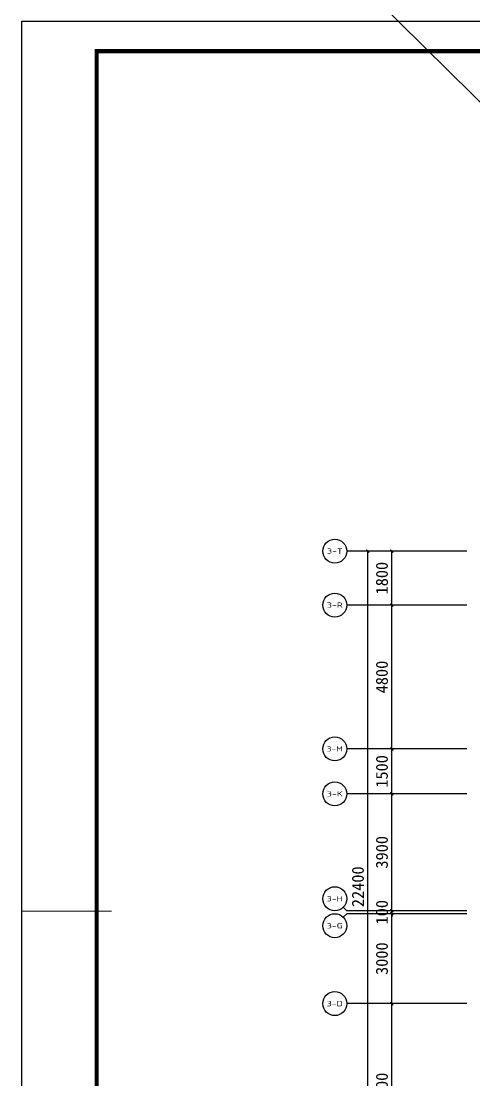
# Model space of a CAD drawing. Extents: x 2378699 to 2462834, y 1041771 to 1211756.
# Drawn here: x 2378699 to 2393799, y 1176405 to 1211738 of the extents above; entities that cross this region are included whole.
import ezdxf
from ezdxf.enums import TextEntityAlignment as Align

# ---------------------------------------------------------------- set-up
doc = ezdxf.new("R2010")
doc.units = 0
doc.header["$LTSCALE"] = 1000
doc.layers.get('0').update_dxf_attribs({"linetype": 'CONTINUOUS'})
doc.layers.get('Defpoints').update_dxf_attribs({"color": 6, "linetype": 'CONTINUOUS'})
for name, color, linetype in [('0p-洞填充', 1, 'CONTINUOUS'), ('AXIS', 3, 'CONTINUOUS'), ('AXIS_TEXT', 7, 'CONTINUOUS'), ('LABEL_FIXBOX_PM', 7, 'CONTINUOUS'), ('LABEL_TXT_PM', 1, 'CONTINUOUS')]:
    doc.layers.add(name, color=color, linetype=linetype)
doc.styles.add('_TCH_AXIS', font='tssdeng.shx', dxfattribs={"width": 0.7, "bigfont": 'tssdchn.shx'})
doc.styles.add('COMPLEX', font='COMPLEX')
doc.styles.add('LABEL_TXT_PM', font='pm_njadri_romans1.shx', dxfattribs={"width": 0.7, "bigfont": 'pm_njadri_hztxt.shx'})
doc.styles.add('黑体', font='simhei.ttf')
doc.dimstyles.new('_TCH_ARCH&&100', dxfattribs={"dimtxt": 400, "dimasz": 100, "dimexe": 250, "dimexo": 300, "dimgap": 126.25, "dimtad": 1, "dimdec": 0, "dimdsep": 46, "dimtxsty": '黑体', "dimblk": 'ARCHTICK', "dimcen": 0.09, "dimclrt": 7, "dimazin": 2, "dimtfac": 1, "dimtdec": 0, "dimtix": 1, "dimtmove": 2, "dimatfit": 3, "dimldrblk": 'ARCHTICK', "dimfxl": 0, "dimtolj": 1, "dimtzin": 0, "dimarcsym": 0})

# ---------------------------------------------------------------- blocks, each defined once
blk = doc.blocks.new('PMSheet_A1_20150113_5-3892016032414355901')
at = {"layer": 'LABEL_FIXBOX_PM'}
blk.add_lwpolyline([(0, 594), (841, 594), (841, 0), (0, 0)], close=True, dxfattribs=at)
at = {"layer": 'LABEL_FIXBOX_PM', "const_width": 1.4}
blk.add_lwpolyline([(831, 584), (25, 584), (25, 10), (831, 10)], close=True, dxfattribs=at)
at = {"layer": 'LABEL_FIXBOX_PM', "const_width": 0.35}
blk.add_lwpolyline([(0, 297), (30, 297)], dxfattribs=at)
at = {"layer": 'LABEL_TXT_PM', "style": 'LABEL_TXT_PM'}
for tag, height, width, p in [('修改图应说明理由', 4.5, 0.7, (788.35, 468.8)), ('出图章签名', 4.5, 0.7, (759.46, 338.09)), ('建设单位_U01', 4.5, 0.7, (800.9, 212.14)), ('建设单位_D01', 4.5, 0.7, (800.9, 207.4)), ('建设单位', 4.5, 0.7, (800.9, 210.2)), ('项目名称_U01', 4.5, 0.7, (800.9, 200.42)), ('项目名称', 4.5, 0.7, (800.9, 198.19)), ('项目名称_D01', 4.5, 0.7, (800.9, 195.3)), ('设计编号', 4.5, 0.6, (780.76, 187.9)), ('分项号', 4.5, 0.6, (820.26, 188)), ('项目经理', 4.5, 0.7, (780.26, 172)), ('项目经理签名', 4.5, 0.7, (810.18, 172.26)), ('审定', 4.5, 0.7, (780.26, 163.9)), ('审定签名', 4.5, 0.7, (810.18, 164.16)), ('审核', 4.5, 0.7, (780.26, 156)), ('审核签名', 4.5, 0.7, (810.18, 156.26)), ('项目负责', 4.5, 0.7, (780.26, 148)), ('项目负责签名', 4.5, 0.7, (810.18, 148.26)), ('专业负责', 4.5, 0.7, (780.26, 140)), ('专业负责签名', 4.5, 0.7, (810.18, 140.26)), ('校对', 4.5, 0.7, (780.26, 131.9)), ('校对签名', 4.5, 0.7, (810.18, 132.16)), ('设计', 4.5, 0.7, (780.26, 124)), ('设计签名', 4.5, 0.7, (810.18, 124.26)), ('绘制', 4.5, 0.7, (780.26, 115.9)), ('绘制签名', 4.5, 0.7, (810.18, 116.16)), ('方案_01', 4.5, 0.7, (780.26, 95.9)), ('方案_01签名', 4.5, 0.7, (810.18, 96.16)), ('方案_02', 4.5, 0.7, (780.26, 87.9)), ('方案_02签名', 4.5, 0.7, (810.18, 88.16)), ('方案_03', 4.5, 0.7, (780.29, 79.9)), ('方案_03签名', 4.5, 0.7, (810.2, 80.16)), ('方案_04', 4.5, 0.7, (780.26, 71.9)), ('方案_04签名', 4.5, 0.7, (810.18, 72.16)), ('图名_U02', 4.5, 0.7, (790.5, 60.2)), ('图名_U01', 4.5, 0.7, (790.5, 54.2)), ('图名', 4.5, 0.7, (790.5, 47.96)), ('图名_D01', 4.5, 0.7, (790.5, 42.4)), ('图名_D02', 4.5, 0.7, (790.5, 37)), ('图档号', 3.5, 0.7, (781.1, 20.95)), ('日期', 3.5, 0.7, (801.07, 20.95)), ('版本号', 3.5, 0.7, (820.27, 20.95)), ('图号', 3.5, 0.7, (760.97, 20.95))]:
    blk.add_attdef(tag, text='', height=height, dxfattribs=dict(at, width=width)).set_placement(p, align=Align.CENTER)
blk = doc.blocks.new('_ArchTick')
at = {"color": 0, "linetype": 'ByBlock', "const_width": 0.4}
blk.add_lwpolyline([(-0.5, -0.5), (0.5, 0.5)], dxfattribs=at)
blk = doc.blocks.new('*D50')
at = {"layer": 'AXIS', "color": 0, "lineweight": -2}
for p, q in [((2393261, 1178949), (2390811, 1178949)), ((2391061, 1173249), (2391061, 1178949)), ((2393261, 1173249), (2390811, 1173249))]:
    blk.add_line(p, q, dxfattribs=at)
at = {"layer": 'Defpoints', "color": 0}
for p in [(2391061, 1178949), (2393561, 1178949), (2393561, 1173249)]:
    blk.add_point(p, dxfattribs=at)
at = {"layer": 'AXIS', "color": 0, "lineweight": -2, "xscale": 100, "yscale": 100, "zscale": 100}
for p, rotation in [((2391061, 1178949), 90), ((2391061, 1173249), 270)]:
    blk.add_blockref('_ArchTick', p, dxfattribs=dict(at, rotation=rotation))
at = {"layer": 'AXIS', "color": 7, "insert": (2390733, 1176099), "char_height": 400, "attachment_point": 5, "rotation": 90, "style": '黑体'}
blk.add_mtext('\\A1;5700', dxfattribs=at)
blk = doc.blocks.new('*D51')
at = {"layer": 'AXIS', "color": 0, "lineweight": -2}
for p, q in [((2393261, 1181949), (2390811, 1181949)), ((2391061, 1178949), (2391061, 1181949)), ((2393261, 1178949), (2390811, 1178949))]:
    blk.add_line(p, q, dxfattribs=at)
at = {"layer": 'Defpoints', "color": 0}
for p in [(2391061, 1181949), (2393561, 1181949), (2393561, 1178949)]:
    blk.add_point(p, dxfattribs=at)
at = {"layer": 'AXIS', "color": 0, "lineweight": -2, "xscale": 100, "yscale": 100, "zscale": 100}
for p, rotation in [((2391061, 1181949), 90), ((2391061, 1178949), 270)]:
    blk.add_blockref('_ArchTick', p, dxfattribs=dict(at, rotation=rotation))
at = {"layer": 'AXIS', "color": 7, "insert": (2390733, 1180449), "char_height": 400, "attachment_point": 5, "rotation": 90, "style": '黑体'}
blk.add_mtext('\\A1;3000', dxfattribs=at)
blk = doc.blocks.new('*D52')
at = {"layer": 'AXIS', "color": 0, "lineweight": -2}
for p, q in [((2393261, 1182049), (2390811, 1182049)), ((2393261, 1181949), (2390811, 1181949)), ((2391061, 1182049), (2391061, 1182149)), ((2391061, 1181949), (2391061, 1182049)), ((2391061, 1181949), (2391061, 1181849))]:
    blk.add_line(p, q, dxfattribs=at)
at = {"layer": 'Defpoints', "color": 0}
for p in [(2391061, 1182049), (2393561, 1182049), (2393561, 1181949)]:
    blk.add_point(p, dxfattribs=at)
at = {"layer": 'AXIS', "color": 0, "lineweight": -2, "xscale": 100, "yscale": 100, "zscale": 100}
for p, rotation in [((2391061, 1182049), 270), ((2391061, 1181949), 90)]:
    blk.add_blockref('_ArchTick', p, dxfattribs=dict(at, rotation=rotation))
at = {"layer": 'AXIS', "color": 7, "insert": (2390733, 1181999), "char_height": 400, "attachment_point": 5, "rotation": 90, "style": '黑体'}
blk.add_mtext('\\A1;100', dxfattribs=at)
blk = doc.blocks.new('*D53')
at = {"layer": 'AXIS', "color": 0, "lineweight": -2}
for p, q in [((2393261, 1185949), (2390811, 1185949)), ((2391061, 1182049), (2391061, 1185949)), ((2393261, 1182049), (2390811, 1182049))]:
    blk.add_line(p, q, dxfattribs=at)
at = {"layer": 'Defpoints', "color": 0}
for p in [(2391061, 1185949), (2393561, 1185949), (2393561, 1182049)]:
    blk.add_point(p, dxfattribs=at)
at = {"layer": 'AXIS', "color": 0, "lineweight": -2, "xscale": 100, "yscale": 100, "zscale": 100}
for p, rotation in [((2391061, 1185949), 90), ((2391061, 1182049), 270)]:
    blk.add_blockref('_ArchTick', p, dxfattribs=dict(at, rotation=rotation))
at = {"layer": 'AXIS', "color": 7, "insert": (2390733, 1183999), "char_height": 400, "attachment_point": 5, "rotation": 90, "style": '黑体'}
blk.add_mtext('\\A1;3900', dxfattribs=at)
blk = doc.blocks.new('*D54')
at = {"layer": 'AXIS', "color": 0, "lineweight": -2}
for p, q in [((2393261, 1187449), (2390811, 1187449)), ((2391061, 1185949), (2391061, 1187449)), ((2393261, 1185949), (2390811, 1185949))]:
    blk.add_line(p, q, dxfattribs=at)
at = {"layer": 'Defpoints', "color": 0}
for p in [(2391061, 1187449), (2393561, 1187449), (2393561, 1185949)]:
    blk.add_point(p, dxfattribs=at)
at = {"layer": 'AXIS', "color": 0, "lineweight": -2, "xscale": 100, "yscale": 100, "zscale": 100}
for p, rotation in [((2391061, 1187449), 90), ((2391061, 1185949), 270)]:
    blk.add_blockref('_ArchTick', p, dxfattribs=dict(at, rotation=rotation))
at = {"layer": 'AXIS', "color": 7, "insert": (2390733, 1186699), "char_height": 400, "attachment_point": 5, "rotation": 90, "style": '黑体'}
blk.add_mtext('\\A1;1500', dxfattribs=at)
blk = doc.blocks.new('*D55')
at = {"layer": 'AXIS', "color": 0, "lineweight": -2}
for p, q in [((2393261, 1192249), (2390811, 1192249)), ((2391061, 1187449), (2391061, 1192249)), ((2393261, 1187449), (2390811, 1187449))]:
    blk.add_line(p, q, dxfattribs=at)
at = {"layer": 'Defpoints', "color": 0}
for p in [(2391061, 1192249), (2393561, 1192249), (2393561, 1187449)]:
    blk.add_point(p, dxfattribs=at)
at = {"layer": 'AXIS', "color": 0, "lineweight": -2, "xscale": 100, "yscale": 100, "zscale": 100}
for p, rotation in [((2391061, 1192249), 90), ((2391061, 1187449), 270)]:
    blk.add_blockref('_ArchTick', p, dxfattribs=dict(at, rotation=rotation))
at = {"layer": 'AXIS', "color": 7, "insert": (2390733, 1189849), "char_height": 400, "attachment_point": 5, "rotation": 90, "style": '黑体'}
blk.add_mtext('\\A1;4800', dxfattribs=at)
blk = doc.blocks.new('*D56')
at = {"layer": 'AXIS', "color": 0, "lineweight": -2}
for p, q in [((2393261, 1194049), (2390811, 1194049)), ((2391061, 1192249), (2391061, 1194049)), ((2393261, 1192249), (2390811, 1192249))]:
    blk.add_line(p, q, dxfattribs=at)
at = {"layer": 'Defpoints', "color": 0}
for p in [(2391061, 1194049), (2393561, 1194049), (2393561, 1192249)]:
    blk.add_point(p, dxfattribs=at)
at = {"layer": 'AXIS', "color": 0, "lineweight": -2, "xscale": 100, "yscale": 100, "zscale": 100}
for p, rotation in [((2391061, 1194049), 90), ((2391061, 1192249), 270)]:
    blk.add_blockref('_ArchTick', p, dxfattribs=dict(at, rotation=rotation))
at = {"layer": 'AXIS', "color": 7, "insert": (2390733, 1193149), "char_height": 400, "attachment_point": 5, "rotation": 90, "style": '黑体'}
blk.add_mtext('\\A1;1800', dxfattribs=at)
blk = doc.blocks.new('*D57')
at = {"layer": 'AXIS', "color": 0, "lineweight": -2}
for p, q in [((2393261, 1194049), (2390011, 1194049)), ((2390261, 1171649), (2390261, 1194049)), ((2393261, 1171649), (2390011, 1171649))]:
    blk.add_line(p, q, dxfattribs=at)
at = {"layer": 'Defpoints', "color": 0}
for p in [(2390261, 1194049), (2393561, 1194049), (2393561, 1171649)]:
    blk.add_point(p, dxfattribs=at)
at = {"layer": 'AXIS', "color": 0, "lineweight": -2, "xscale": 100, "yscale": 100, "zscale": 100}
for p, rotation in [((2390261, 1194049), 90), ((2390261, 1171649), 270)]:
    blk.add_blockref('_ArchTick', p, dxfattribs=dict(at, rotation=rotation))
at = {"layer": 'AXIS', "color": 7, "insert": (2389933, 1182849), "char_height": 400, "attachment_point": 5, "rotation": 90, "style": '黑体'}
blk.add_mtext('\\A1;22400', dxfattribs=at)
blk = doc.blocks.new('_AXISO')
blk.add_circle((0, 0), 0.5)
at = {"layer": 'AXIS_TEXT', "style": 'COMPLEX', "width": 1.041667}
blk.add_attdef('A', text='', height=0.56, dxfattribs=at).set_placement((-0.25, -0.28), (0.25, -0.28), align=Align.FIT)

msp = doc.modelspace()

# ---------------------------------------------------------------- linework, layer by layer
at = {"layer": '0p-洞填充'}
msp.add_xline((2326194.3, 1276250.7), (0.71021575, -0.70398408), dxfattribs=at)
at = {"layer": 'AXIS'}
for p, q in [((2393561.1, 1194049.2), (2389561.1, 1194049.2)), ((2393561.1, 1192249.2), (2389561.1, 1192249.2)), ((2393561.1, 1187449.2), (2389561.1, 1187449.2)), ((2393561.1, 1185949.2), (2389561.1, 1185949.2)), ((2389444, 1182166.4), (2389561.1, 1182049.2)), ((2389444, 1181832.1), (2389561.1, 1181949.2)), ((2393561.1, 1182049.2), (2389561.1, 1182049.2)), ((2393561.1, 1181949.2), (2389561.1, 1181949.2)), ((2393561.1, 1178949.2), (2389561.1, 1178949.2))]:
    msp.add_line(p, q, dxfattribs=at)

# ---------------------------------------------------------------- block references
at = {"xscale": 100, "yscale": 100, "zscale": 100}
msp.add_blockref('PMSheet_A1_20150113_5-3892016032414355901', (2378716.3, 1152338.1), dxfattribs=at)
at = {"layer": 'AXIS'}
ref = msp.add_blockref('_AXISO', (2389161.1, 1194049.2), dxfattribs=dict(at, xscale=800, yscale=800, zscale=800))
ref.add_attrib('A', '3-T', dxfattribs={"layer": 'AXIS_TEXT', "height": 185, "style": '_TCH_AXIS', "width": 1.238095}).set_placement((2388896.8, 1193956.7), (2389425.4, 1193956.7), align=Align.FIT)
ref = msp.add_blockref('_AXISO', (2389161.1, 1192249.2), dxfattribs=dict(at, xscale=800, yscale=800, zscale=800))
ref.add_attrib('A', '3-R', dxfattribs={"layer": 'AXIS_TEXT', "height": 177.09, "style": '_TCH_AXIS', "width": 1.3}).set_placement((2388895.5, 1192160.7), (2389426.8, 1192160.7), align=Align.FIT)
ref = msp.add_blockref('_AXISO', (2389161.1, 1187449.2), dxfattribs=dict(at, xscale=800, yscale=800, zscale=800))
ref.add_attrib('A', '3-M', dxfattribs={"layer": 'AXIS_TEXT', "height": 169.79, "style": '_TCH_AXIS', "width": 1.317972}).set_placement((2388894.3, 1187364.3), (2389427.9, 1187364.3), align=Align.FIT)
ref = msp.add_blockref('_AXISO', (2389161.1, 1185949.2), dxfattribs=dict(at, xscale=800, yscale=800, zscale=800))
ref.add_attrib('A', '3-K', dxfattribs={"layer": 'AXIS_TEXT', "height": 174.59, "style": '_TCH_AXIS', "width": 1.320635}).set_placement((2388895.1, 1185861.9), (2389427.2, 1185861.9), align=Align.FIT)
ref = msp.add_blockref('_AXISO', (2389161.1, 1182449.2), dxfattribs=dict(at, xscale=800, yscale=800, zscale=800))
ref.add_attrib('A', '3-H', dxfattribs={"layer": 'AXIS_TEXT', "height": 172.16, "style": '_TCH_AXIS', "width": 1.34127}).set_placement((2388894.7, 1182363.1), (2389427.6, 1182363.1), align=Align.FIT)
ref = msp.add_blockref('_AXISO', (2389161.1, 1181549.2), dxfattribs=dict(at, xscale=800, yscale=800, zscale=800))
ref.add_attrib('A', '3-G', dxfattribs={"layer": 'AXIS_TEXT', "height": 177.09, "style": '_TCH_AXIS', "width": 1.278689}).set_placement((2388895.5, 1181460.7), (2389426.8, 1181460.7), align=Align.FIT)
ref = msp.add_blockref('_AXISO', (2389161.1, 1178949.2), dxfattribs=dict(at, xscale=800, yscale=800, zscale=800))
ref.add_attrib('A', '3-D', dxfattribs={"layer": 'AXIS_TEXT', "height": 179.65, "style": '_TCH_AXIS', "width": 1.279365}).set_placement((2388895.9, 1178859.4), (2389426.3, 1178859.4), align=Align.FIT)

# ---------------------------------------------------------------- dimensions: what is measured, and where the dimension line sits
for p1, p2, distance, picture, middle in [((2393561.1, 1171649.2), (2393561.1, 1194049.2), 3300, '*D57', (2389932.6, 1182849.2)), ((2393561.1, 1192249.2), (2393561.1, 1194049.2), 2500, '*D56', (2390732.6, 1193149.2)), ((2393561.1, 1187449.2), (2393561.1, 1192249.2), 2500, '*D55', (2390732.6, 1189849.2)), ((2393561.1, 1185949.2), (2393561.1, 1187449.2), 2500, '*D54', (2390732.6, 1186699.2)), ((2393561.1, 1182049.2), (2393561.1, 1185949.2), 2500, '*D53', (2390732.6, 1183999.2)), ((2393561.1, 1181949.2), (2393561.1, 1182049.2), 2500, '*D52', (2390732.6, 1181999.2)), ((2393561.1, 1178949.2), (2393561.1, 1181949.2), 2500, '*D51', (2390732.6, 1180449.2)), ((2393561.1, 1173249.2), (2393561.1, 1178949.2), 2500, '*D50', (2390732.6, 1176099.2))]:
    dim = msp.add_aligned_dim(p1=p1, p2=p2, distance=distance, dimstyle='_TCH_ARCH&&100', dxfattribs=at)
    dim.commit()
    dim.dimension.update_dxf_attribs({"geometry": picture, "text_midpoint": middle})

doc.saveas('drawing.dxf')
